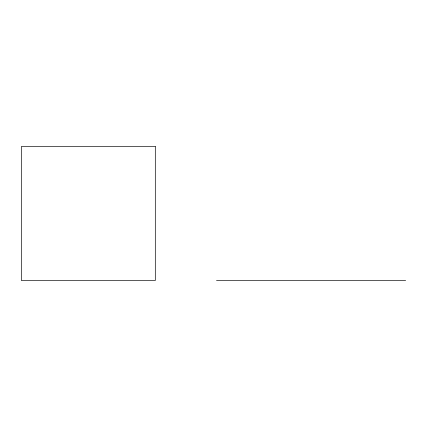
<?xml version="1.0" encoding="UTF-8"?>
<svg xmlns="http://www.w3.org/2000/svg" width="427" height="427" viewBox="0 0 427 427"><rect width="100%" height="100%" fill="white"/><g stroke="black" fill="none" stroke-linecap="round" stroke-linejoin="round"><path stroke-width="0.64" d="M216.51 280.48L405.65 280.48M155.311 146.52L21.35 146.52L21.35 280.48L155.311 280.48L155.311 146.52"/></g></svg>
